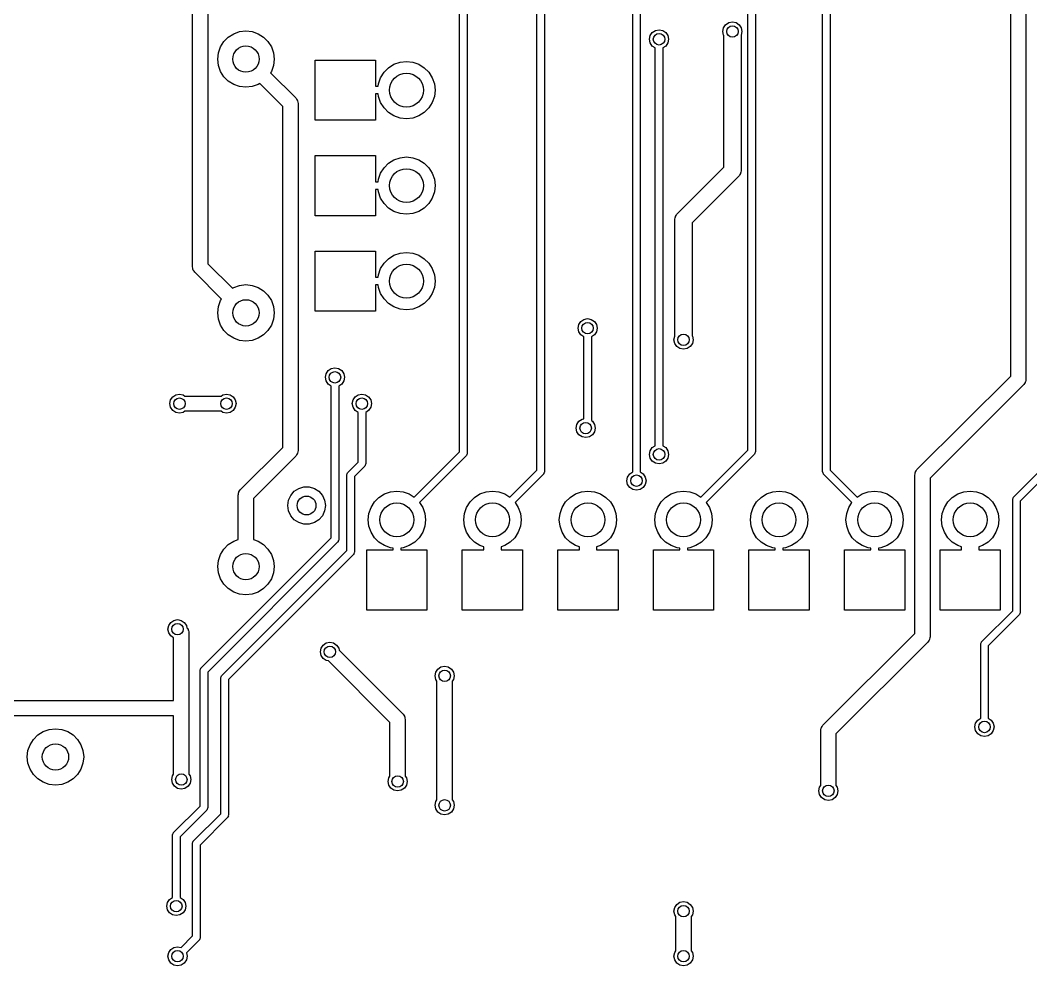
# Model space of a CAD drawing. Extents: x 2.5 to 5.95, y -8.24 to -6.27.
# Drawn here: x 3.539 to 4.596, y -8.072 to -7.081 of the extents above; entities that cross this region are included whole.
import ezdxf

# ---------------------------------------------------------------- set-up
doc = ezdxf.new("R2010")
doc.units = 0
doc.header["$MEASUREMENT"] = 0
doc.layers.add('BLACK', color=7, linetype='CONTINUOUS')

msp = doc.modelspace()

# ---------------------------------------------------------------- linework, layer by layer
at = {"layer": 'BLACK', "linetype": 'CONTINUOUS'}
for p, q in [((4.07939, -7.5525), (4.07939, -6.64125)), ((4.08739, -6.64119), (4.08739, -7.55416)), ((4.57539, -7.45399), (4.57539, -6.72637)), ((4.59139, -6.72306), (4.59139, -7.45731)), ((4.37861, -7.55416), (4.37861, -6.78211)), ((4.38661, -6.78377), (4.38661, -7.5525)), ((4.17979, -7.55448), (4.17979, -6.79392)), ((4.18779, -6.79558), (4.18779, -7.55448)), ((4.30018, -7.53171), (4.30018, -6.96477)), ((4.30818, -6.96312), (4.30818, -7.53337)), ((3.71909, -7.33969), (3.71909, -7.02227)), ((3.99869, -7.53321), (3.99869, -7.01999)), ((4.00669, -7.01833), (4.00669, -7.53487)), ((3.73509, -7.02558), (3.73509, -7.33638)), ((4.27494, -7.08931), (4.27711, -7.08606)), ((4.27711, -7.08606), (4.28035, -7.0839)), ((4.28035, -7.0839), (4.28418, -7.08313)), ((4.28418, -7.08313), (4.28801, -7.0839)), ((4.28801, -7.0839), (4.29125, -7.08606)), ((4.29125, -7.08606), (4.29342, -7.08931)), ((3.75662, -7.09899), (3.76222, -7.09547)), ((3.76222, -7.09547), (3.76846, -7.09328)), ((3.76846, -7.09328), (3.77503, -7.09254)), ((3.77503, -7.09254), (3.7816, -7.09328)), ((3.7816, -7.09328), (3.78784, -7.09547)), ((3.78784, -7.09547), (3.79344, -7.09899)), ((4.19817, -7.09748), (4.20034, -7.09423)), ((4.20034, -7.09423), (4.20358, -7.09206)), ((4.20358, -7.09206), (4.20741, -7.0913)), ((4.20741, -7.0913), (4.21124, -7.09206)), ((4.21124, -7.09206), (4.21448, -7.09423)), ((4.21448, -7.09423), (4.21665, -7.09748)), ((4.27418, -7.09313), (4.27494, -7.08931)), ((4.27494, -7.09696), (4.27418, -7.09313)), ((4.29342, -7.08931), (4.29418, -7.09313)), ((4.29418, -7.09313), (4.29342, -7.09696)), ((3.74842, -7.10926), (3.75194, -7.10366)), ((3.75194, -7.10366), (3.75662, -7.09899)), ((3.79344, -7.09899), (3.79811, -7.10366)), ((3.79811, -7.10366), (3.80163, -7.10926)), ((4.19741, -7.1013), (4.19817, -7.09748)), ((4.19817, -7.10513), (4.19741, -7.1013)), ((4.20034, -7.10837), (4.19817, -7.10513)), ((4.21665, -7.10513), (4.21448, -7.10837)), ((4.21665, -7.09748), (4.21741, -7.1013)), ((4.21741, -7.1013), (4.21665, -7.10513)), ((4.27518, -7.09732), (4.27494, -7.09696)), ((4.27518, -7.23508), (4.27518, -7.09732)), ((4.29342, -7.09696), (4.29318, -7.09732)), ((4.29318, -7.09732), (4.29318, -7.2388)), ((3.7455, -7.12207), (3.74624, -7.1155)), ((3.74624, -7.1155), (3.74842, -7.10926)), ((3.80163, -7.10926), (3.80381, -7.1155)), ((3.80381, -7.1155), (3.80456, -7.12207)), ((4.20341, -7.11043), (4.20034, -7.10837)), ((4.20341, -7.52692), (4.20341, -7.11043)), ((4.21448, -7.10837), (4.21141, -7.11043)), ((4.21141, -7.11043), (4.21141, -7.52692)), ((3.74624, -7.12864), (3.7455, -7.12207)), ((3.80456, -7.12207), (3.80381, -7.12864)), ((3.84761, -7.18605), (3.84761, -7.12305)), ((3.84761, -7.12305), (3.9106, -7.12305)), ((3.9106, -7.12305), (3.9106, -7.15055)), ((3.9243, -7.1311), (3.92998, -7.12752)), ((3.92998, -7.12752), (3.93632, -7.1253)), ((3.93632, -7.1253), (3.943, -7.12455)), ((3.943, -7.12455), (3.94968, -7.1253)), ((3.94968, -7.1253), (3.95602, -7.12752)), ((3.95602, -7.12752), (3.9617, -7.1311)), ((3.74842, -7.13488), (3.74624, -7.12864)), ((3.75194, -7.14048), (3.74842, -7.13488)), ((3.80163, -7.13488), (3.80075, -7.13628)), ((3.80075, -7.13628), (3.82724, -7.16277)), ((3.80381, -7.12864), (3.80163, -7.13488)), ((3.91597, -7.14153), (3.91955, -7.13585)), ((3.91955, -7.13585), (3.9243, -7.1311)), ((3.9617, -7.1311), (3.96645, -7.13585)), ((3.96645, -7.13585), (3.97003, -7.14153)), ((3.75662, -7.14516), (3.75194, -7.14048)), ((3.76222, -7.14867), (3.75662, -7.14516)), ((3.76846, -7.15086), (3.76222, -7.14867)), ((3.78784, -7.14867), (3.7816, -7.15086)), ((3.78948, -7.14764), (3.78784, -7.14867)), ((3.81358, -7.17174), (3.78948, -7.14764)), ((3.91345, -7.15055), (3.91375, -7.14788)), ((3.91375, -7.14788), (3.91597, -7.14153)), ((3.97003, -7.14153), (3.97225, -7.14788)), ((3.97225, -7.14788), (3.973, -7.15455)), ((3.77503, -7.1516), (3.76846, -7.15086)), ((3.7816, -7.15086), (3.77503, -7.1516)), ((3.9106, -7.15055), (3.91345, -7.15055)), ((3.91345, -7.15855), (3.9106, -7.15855)), ((3.9106, -7.15855), (3.9106, -7.18605)), ((3.91375, -7.16123), (3.91345, -7.15855)), ((3.973, -7.15455), (3.97225, -7.16123)), ((3.82724, -7.16277), (3.82795, -7.16391)), ((3.82795, -7.16391), (3.82879, -7.16496)), ((3.82879, -7.16496), (3.82889, -7.1654)), ((3.82889, -7.1654), (3.82913, -7.16579)), ((3.82913, -7.16579), (3.82928, -7.16712)), ((3.82928, -7.16712), (3.82958, -7.16843)), ((3.82958, -7.16843), (3.82958, -7.53211)), ((3.91597, -7.16757), (3.91375, -7.16123)), ((3.91955, -7.17326), (3.91597, -7.16757)), ((3.97003, -7.16757), (3.96645, -7.17326)), ((3.97225, -7.16123), (3.97003, -7.16757)), ((3.81358, -7.5288), (3.81358, -7.17174)), ((3.9243, -7.17801), (3.91955, -7.17326)), ((3.92998, -7.18158), (3.9243, -7.17801)), ((3.9617, -7.17801), (3.95602, -7.18158)), ((3.96645, -7.17326), (3.9617, -7.17801)), ((3.9106, -7.18605), (3.84761, -7.18605)), ((3.93632, -7.1838), (3.92998, -7.18158)), ((3.943, -7.18455), (3.93632, -7.1838)), ((3.94968, -7.1838), (3.943, -7.18455)), ((3.95602, -7.18158), (3.94968, -7.1838)), ((3.84761, -7.28605), (3.84761, -7.22305)), ((3.84761, -7.22305), (3.9106, -7.22305)), ((3.9106, -7.22305), (3.9106, -7.25055)), ((3.91955, -7.23585), (3.9243, -7.2311)), ((3.9243, -7.2311), (3.92998, -7.22752)), ((3.92998, -7.22752), (3.93632, -7.2253)), ((3.93632, -7.2253), (3.943, -7.22455)), ((3.943, -7.22455), (3.94968, -7.2253)), ((3.94968, -7.2253), (3.95602, -7.22752)), ((3.95602, -7.22752), (3.9617, -7.2311)), ((3.9617, -7.2311), (3.96645, -7.23585)), ((3.91375, -7.24788), (3.91597, -7.24153)), ((3.91597, -7.24153), (3.91955, -7.23585)), ((3.96645, -7.23585), (3.97003, -7.24153)), ((3.97003, -7.24153), (3.97225, -7.24788)), ((4.22664, -7.28362), (4.27518, -7.23508)), ((4.29093, -7.24457), (4.29055, -7.24517)), ((4.29146, -7.24409), (4.29093, -7.24457)), ((4.29194, -7.24302), (4.29146, -7.24409)), ((4.29258, -7.24203), (4.29194, -7.24302)), ((4.29269, -7.24133), (4.29258, -7.24203)), ((4.29298, -7.24067), (4.29269, -7.24133)), ((4.29318, -7.2388), (4.29298, -7.24067)), ((3.9106, -7.25055), (3.91345, -7.25055)), ((3.91345, -7.25055), (3.91375, -7.24788)), ((3.97225, -7.24788), (3.973, -7.25455)), ((3.973, -7.25455), (3.97225, -7.26123)), ((4.29055, -7.24517), (4.242, -7.29371)), ((3.91345, -7.25855), (3.9106, -7.25855)), ((3.9106, -7.25855), (3.9106, -7.28605)), ((3.91375, -7.26123), (3.91345, -7.25855)), ((3.91597, -7.26757), (3.91375, -7.26123)), ((3.97225, -7.26123), (3.97003, -7.26757)), ((3.91955, -7.27326), (3.91597, -7.26757)), ((3.9243, -7.27801), (3.91955, -7.27326)), ((3.96645, -7.27326), (3.9617, -7.27801)), ((3.97003, -7.26757), (3.96645, -7.27326)), ((3.9106, -7.28605), (3.84761, -7.28605)), ((3.92998, -7.28158), (3.9243, -7.27801)), ((3.93632, -7.2838), (3.92998, -7.28158)), ((3.943, -7.28455), (3.93632, -7.2838)), ((3.94968, -7.2838), (3.943, -7.28455)), ((3.95602, -7.28158), (3.94968, -7.2838)), ((3.9617, -7.27801), (3.95602, -7.28158)), ((4.22449, -7.28746), (4.2246, -7.28676)), ((4.2246, -7.28676), (4.22524, -7.28577)), ((4.22524, -7.28577), (4.22572, -7.28469)), ((4.22572, -7.28469), (4.22625, -7.28422)), ((4.22625, -7.28422), (4.22664, -7.28362)), ((4.224, -7.28998), (4.2242, -7.28811)), ((4.224, -7.41178), (4.224, -7.28998)), ((4.2242, -7.28811), (4.22449, -7.28746)), ((4.242, -7.29371), (4.242, -7.41178)), ((3.84761, -7.38605), (3.84761, -7.32305)), ((3.84761, -7.32305), (3.9106, -7.32305)), ((3.9106, -7.32305), (3.9106, -7.35055)), ((3.9243, -7.3311), (3.92998, -7.32752)), ((3.92998, -7.32752), (3.93632, -7.3253)), ((3.93632, -7.3253), (3.943, -7.32455)), ((3.943, -7.32455), (3.94968, -7.3253)), ((3.94968, -7.3253), (3.95602, -7.32752)), ((3.95602, -7.32752), (3.9617, -7.3311)), ((3.71939, -7.341), (3.71909, -7.33969)), ((3.73509, -7.33638), (3.76082, -7.3621)), ((3.91597, -7.34153), (3.91955, -7.33585)), ((3.91955, -7.33585), (3.9243, -7.3311)), ((3.9617, -7.3311), (3.96645, -7.33585)), ((3.96645, -7.33585), (3.97003, -7.34153)), ((3.71954, -7.34233), (3.71939, -7.341)), ((3.71979, -7.34272), (3.71954, -7.34233)), ((3.71989, -7.34316), (3.71979, -7.34272)), ((3.72072, -7.34421), (3.71989, -7.34316)), ((3.72144, -7.34535), (3.72072, -7.34421)), ((3.74946, -7.37336), (3.72144, -7.34535)), ((3.9106, -7.35055), (3.91345, -7.35055)), ((3.91345, -7.35055), (3.91375, -7.34788)), ((3.91375, -7.34788), (3.91597, -7.34153)), ((3.97003, -7.34153), (3.97225, -7.34788)), ((3.97225, -7.34788), (3.973, -7.35455)), ((3.76222, -7.36122), (3.76846, -7.35903)), ((3.76846, -7.35903), (3.77503, -7.35829)), ((3.77503, -7.35829), (3.7816, -7.35903)), ((3.7816, -7.35903), (3.78784, -7.36122)), ((3.91345, -7.35855), (3.9106, -7.35855)), ((3.9106, -7.35855), (3.9106, -7.38605)), ((3.91375, -7.36123), (3.91345, -7.35855)), ((3.973, -7.35455), (3.97225, -7.36123)), ((3.76082, -7.3621), (3.76222, -7.36122)), ((3.78784, -7.36122), (3.79344, -7.36473)), ((3.79344, -7.36473), (3.79811, -7.36941)), ((3.79811, -7.36941), (3.80163, -7.37501)), ((3.91597, -7.36757), (3.91375, -7.36123)), ((3.91955, -7.37326), (3.91597, -7.36757)), ((3.97003, -7.36757), (3.96645, -7.37326)), ((3.97225, -7.36123), (3.97003, -7.36757)), ((3.7455, -7.38782), (3.74624, -7.38125)), ((3.74624, -7.38125), (3.74842, -7.37501)), ((3.74842, -7.37501), (3.74946, -7.37336)), ((3.80163, -7.37501), (3.80381, -7.38125)), ((3.80381, -7.38125), (3.80456, -7.38782)), ((3.9243, -7.37801), (3.91955, -7.37326)), ((3.92998, -7.38158), (3.9243, -7.37801)), ((3.93632, -7.3838), (3.92998, -7.38158)), ((3.95602, -7.38158), (3.94968, -7.3838)), ((3.9617, -7.37801), (3.95602, -7.38158)), ((3.96645, -7.37326), (3.9617, -7.37801)), ((3.74624, -7.39439), (3.7455, -7.38782)), ((3.80456, -7.38782), (3.80381, -7.39439)), ((3.9106, -7.38605), (3.84761, -7.38605)), ((3.943, -7.38455), (3.93632, -7.3838)), ((3.94968, -7.3838), (3.943, -7.38455)), ((3.74842, -7.40063), (3.74624, -7.39439)), ((3.75194, -7.40623), (3.74842, -7.40063)), ((3.80163, -7.40063), (3.79811, -7.40623)), ((3.80381, -7.39439), (3.80163, -7.40063)), ((4.12261, -7.40386), (4.12337, -7.40004)), ((4.12337, -7.40004), (4.12554, -7.39679)), ((4.12554, -7.39679), (4.12878, -7.39462)), ((4.12878, -7.39462), (4.13261, -7.39386)), ((4.13261, -7.39386), (4.13643, -7.39462)), ((4.13643, -7.39462), (4.13968, -7.39679)), ((4.13968, -7.39679), (4.14185, -7.40004)), ((4.14185, -7.40004), (4.14261, -7.40386)), ((3.75662, -7.4109), (3.75194, -7.40623)), ((3.76222, -7.41442), (3.75662, -7.4109)), ((3.79344, -7.4109), (3.78784, -7.41442)), ((3.79811, -7.40623), (3.79344, -7.4109)), ((4.12337, -7.40769), (4.12261, -7.40386)), ((4.12554, -7.41093), (4.12337, -7.40769)), ((4.12861, -7.41299), (4.12554, -7.41093)), ((4.12861, -7.49889), (4.12861, -7.41299)), ((4.13968, -7.41093), (4.13661, -7.41299)), ((4.13661, -7.41299), (4.13661, -7.50068)), ((4.14185, -7.40769), (4.13968, -7.41093)), ((4.14261, -7.40386), (4.14185, -7.40769)), ((4.223, -7.41597), (4.22376, -7.41214)), ((4.22376, -7.41214), (4.224, -7.41178)), ((4.242, -7.41178), (4.24224, -7.41214)), ((4.24224, -7.41214), (4.243, -7.41597)), ((3.76846, -7.41661), (3.76222, -7.41442)), ((3.77503, -7.41735), (3.76846, -7.41661)), ((3.7816, -7.41661), (3.77503, -7.41735)), ((3.78784, -7.41442), (3.7816, -7.41661)), ((4.22376, -7.4198), (4.223, -7.41597)), ((4.22593, -7.42304), (4.22376, -7.4198)), ((4.22917, -7.42521), (4.22593, -7.42304)), ((4.24007, -7.42304), (4.23683, -7.42521)), ((4.24224, -7.4198), (4.24007, -7.42304)), ((4.243, -7.41597), (4.24224, -7.4198)), ((4.233, -7.42597), (4.22917, -7.42521)), ((4.23683, -7.42521), (4.233, -7.42597)), ((3.86437, -7.4461), (3.8682, -7.44534)), ((3.8682, -7.44534), (3.87202, -7.4461)), ((3.8582, -7.45534), (3.85896, -7.45151)), ((3.85896, -7.45917), (3.8582, -7.45534)), ((3.85896, -7.45151), (3.86113, -7.44827)), ((3.86113, -7.44827), (3.86437, -7.4461)), ((3.87202, -7.4461), (3.87527, -7.44827)), ((3.87527, -7.44827), (3.87744, -7.45151)), ((3.87744, -7.45151), (3.8782, -7.45534)), ((3.8782, -7.45534), (3.87744, -7.45917)), ((4.47734, -7.55204), (4.57539, -7.45399)), ((3.86113, -7.46241), (3.85896, -7.45917)), ((3.8642, -7.46446), (3.86113, -7.46241)), ((3.8642, -7.6236), (3.8642, -7.46446)), ((3.87527, -7.46241), (3.8722, -7.46446)), ((3.8722, -7.46446), (3.8722, -7.62526)), ((3.87744, -7.45917), (3.87527, -7.46241)), ((4.58905, -7.46296), (4.491, -7.56101)), ((4.58976, -7.46183), (4.58905, -7.46296)), ((4.5906, -7.46078), (4.58976, -7.46183)), ((4.5907, -7.46033), (4.5906, -7.46078)), ((4.59094, -7.45995), (4.5907, -7.46033)), ((4.5911, -7.45862), (4.59094, -7.45995)), ((4.59139, -7.45731), (4.5911, -7.45862)), ((3.6962, -7.47907), (3.69837, -7.47583)), ((3.69837, -7.47583), (3.70161, -7.47366)), ((3.70161, -7.47366), (3.70544, -7.4729)), ((3.70544, -7.4729), (3.70927, -7.47366)), ((3.70927, -7.47366), (3.71112, -7.4749)), ((3.71112, -7.4749), (3.74897, -7.4749)), ((3.74897, -7.4749), (3.75083, -7.47366)), ((3.75083, -7.47366), (3.75465, -7.4729)), ((3.75465, -7.4729), (3.75848, -7.47366)), ((3.75848, -7.47366), (3.76172, -7.47583)), ((3.76172, -7.47583), (3.76389, -7.47907)), ((3.88715, -7.47907), (3.88931, -7.47583)), ((3.88931, -7.47583), (3.89256, -7.47366)), ((3.89256, -7.47366), (3.89639, -7.4729)), ((3.89639, -7.4729), (3.90021, -7.47366)), ((3.90021, -7.47366), (3.90346, -7.47583)), ((3.90346, -7.47583), (3.90562, -7.47907)), ((3.69544, -7.4829), (3.6962, -7.47907)), ((3.6962, -7.48672), (3.69544, -7.4829)), ((3.69837, -7.48997), (3.6962, -7.48672)), ((3.76389, -7.48672), (3.76172, -7.48997)), ((3.76389, -7.47907), (3.76465, -7.4829)), ((3.76465, -7.4829), (3.76389, -7.48672)), ((3.88639, -7.4829), (3.88715, -7.47907)), ((3.88715, -7.48672), (3.88639, -7.4829)), ((3.88931, -7.48997), (3.88715, -7.48672)), ((3.90562, -7.48672), (3.90346, -7.48997)), ((3.90562, -7.47907), (3.90639, -7.4829)), ((3.90639, -7.4829), (3.90562, -7.48672)), ((3.70161, -7.49214), (3.69837, -7.48997)), ((3.70544, -7.4929), (3.70161, -7.49214)), ((3.70927, -7.49214), (3.70544, -7.4929)), ((3.71112, -7.4909), (3.70927, -7.49214)), ((3.74897, -7.4909), (3.71112, -7.4909)), ((3.75083, -7.49214), (3.74897, -7.4909)), ((3.75465, -7.4929), (3.75083, -7.49214)), ((3.75848, -7.49214), (3.75465, -7.4929)), ((3.76172, -7.48997), (3.75848, -7.49214)), ((3.89239, -7.49202), (3.88931, -7.48997)), ((3.89239, -7.54423), (3.89239, -7.49202)), ((3.90346, -7.48997), (3.90039, -7.49202)), ((3.90039, -7.49202), (3.90039, -7.54589)), ((4.12064, -7.50849), (4.1214, -7.50466)), ((4.1214, -7.51232), (4.12064, -7.50849)), ((4.1214, -7.50466), (4.12357, -7.50142)), ((4.12357, -7.50142), (4.12681, -7.49925)), ((4.12681, -7.49925), (4.12861, -7.49889)), ((4.13661, -7.50068), (4.13771, -7.50142)), ((4.13771, -7.50142), (4.13988, -7.50466)), ((4.13988, -7.50466), (4.14064, -7.50849)), ((4.14064, -7.50849), (4.13988, -7.51232)), ((4.12357, -7.51556), (4.1214, -7.51232)), ((4.12681, -7.51773), (4.12357, -7.51556)), ((4.13064, -7.51849), (4.12681, -7.51773)), ((4.13446, -7.51773), (4.13064, -7.51849)), ((4.13771, -7.51556), (4.13446, -7.51773)), ((4.13988, -7.51232), (4.13771, -7.51556)), ((3.76917, -7.57321), (3.81358, -7.5288)), ((4.19817, -7.53222), (4.20034, -7.52898)), ((4.20034, -7.52898), (4.20341, -7.52692)), ((4.21141, -7.52692), (4.21448, -7.52898)), ((4.21448, -7.52898), (4.21665, -7.53222)), ((3.82724, -7.53777), (3.78283, -7.58218)), ((3.82795, -7.53663), (3.82724, -7.53777)), ((3.82879, -7.53558), (3.82795, -7.53663)), ((3.82889, -7.53514), (3.82879, -7.53558)), ((3.82913, -7.53475), (3.82889, -7.53514)), ((3.82928, -7.53342), (3.82913, -7.53475)), ((3.82958, -7.53211), (3.82928, -7.53342)), ((3.95115, -7.58075), (3.99869, -7.53321)), ((4.00551, -7.53769), (3.9568, -7.5864)), ((4.00566, -7.53741), (4.00551, -7.53769)), ((4.00592, -7.53722), (4.00566, -7.53741)), ((4.00621, -7.53633), (4.00592, -7.53722)), ((4.00664, -7.53549), (4.00621, -7.53633)), ((4.00669, -7.53487), (4.00659, -7.53517)), ((4.00659, -7.53517), (4.00664, -7.53549)), ((4.19741, -7.53605), (4.19817, -7.53222)), ((4.19817, -7.53987), (4.19741, -7.53605)), ((4.20034, -7.54312), (4.19817, -7.53987)), ((4.21665, -7.53987), (4.21448, -7.54312)), ((4.21665, -7.53222), (4.21741, -7.53605)), ((4.21741, -7.53605), (4.21665, -7.53987)), ((4.25115, -7.58075), (4.30018, -7.53171)), ((4.30701, -7.5362), (4.2568, -7.5864)), ((4.30716, -7.53591), (4.30701, -7.5362)), ((4.30742, -7.53572), (4.30716, -7.53591)), ((4.30771, -7.53483), (4.30742, -7.53572)), ((4.30813, -7.534), (4.30771, -7.53483)), ((4.30818, -7.53337), (4.30808, -7.53368)), ((4.30808, -7.53368), (4.30813, -7.534)), ((3.88175, -7.55487), (3.89239, -7.54423)), ((3.89921, -7.54872), (3.88857, -7.55936)), ((3.89936, -7.54843), (3.89921, -7.54872)), ((3.89962, -7.54824), (3.89936, -7.54843)), ((3.89991, -7.54735), (3.89962, -7.54824)), ((3.90034, -7.54652), (3.89991, -7.54735)), ((3.90039, -7.54589), (3.90029, -7.5462)), ((3.90029, -7.5462), (3.90034, -7.54652)), ((4.20358, -7.54529), (4.20034, -7.54312)), ((4.20741, -7.54605), (4.20358, -7.54529)), ((4.21124, -7.54529), (4.20741, -7.54605)), ((4.21448, -7.54312), (4.21124, -7.54529)), ((4.57864, -7.58051), (4.60898, -7.55016)), ((3.88057, -7.5577), (3.88067, -7.55739)), ((3.88057, -7.63675), (3.88057, -7.5577)), ((3.88062, -7.55708), (3.88105, -7.55624)), ((3.88067, -7.55739), (3.88062, -7.55708)), ((3.88105, -7.55624), (3.88134, -7.55535)), ((3.88134, -7.55535), (3.8816, -7.55516)), ((3.8816, -7.55516), (3.88175, -7.55487)), ((3.88857, -7.55936), (3.88857, -7.63841)), ((4.05115, -7.58075), (4.07939, -7.5525)), ((4.08622, -7.55699), (4.0568, -7.5864)), ((4.08637, -7.5567), (4.08622, -7.55699)), ((4.08663, -7.55651), (4.08637, -7.5567)), ((4.08692, -7.55562), (4.08663, -7.55651)), ((4.08734, -7.55478), (4.08692, -7.55562)), ((4.08739, -7.55416), (4.08729, -7.55446)), ((4.08729, -7.55446), (4.08734, -7.55478)), ((4.17379, -7.56361), (4.17455, -7.55978)), ((4.17455, -7.55978), (4.17672, -7.55654)), ((4.17672, -7.55654), (4.17979, -7.55448)), ((4.18779, -7.55448), (4.19086, -7.55654)), ((4.19086, -7.55654), (4.19303, -7.55978)), ((4.19303, -7.55978), (4.19379, -7.56361)), ((4.37871, -7.55446), (4.37861, -7.55416)), ((4.37866, -7.55478), (4.37871, -7.55446)), ((4.37908, -7.55562), (4.37866, -7.55478)), ((4.37937, -7.55651), (4.37908, -7.55562)), ((4.37963, -7.5567), (4.37937, -7.55651)), ((4.37978, -7.55699), (4.37963, -7.5567)), ((4.4092, -7.5864), (4.37978, -7.55699)), ((4.38661, -7.5525), (4.41485, -7.58075)), ((4.475, -7.5577), (4.4753, -7.55639)), ((4.475, -7.72368), (4.475, -7.5577)), ((4.4753, -7.55639), (4.47545, -7.55506)), ((4.47545, -7.55506), (4.47569, -7.55467)), ((4.47569, -7.55467), (4.47579, -7.55423)), ((4.47579, -7.55423), (4.47663, -7.55318)), ((4.47663, -7.55318), (4.47734, -7.55204)), ((4.491, -7.56101), (4.491, -7.72699)), ((4.61571, -7.55458), (4.58536, -7.58492)), ((3.82562, -7.57471), (3.83033, -7.57168)), ((3.83033, -7.57168), (3.83571, -7.57011)), ((3.83571, -7.57011), (3.84131, -7.57011)), ((3.84131, -7.57011), (3.84669, -7.57168)), ((3.84669, -7.57168), (3.8514, -7.57471)), ((4.17455, -7.56743), (4.17379, -7.56361)), ((4.17672, -7.57068), (4.17455, -7.56743)), ((4.17996, -7.57285), (4.17672, -7.57068)), ((4.19086, -7.57068), (4.18761, -7.57285)), ((4.19303, -7.56743), (4.19086, -7.57068)), ((4.19379, -7.56361), (4.19303, -7.56743)), ((3.76683, -7.57886), (3.76713, -7.57755)), ((3.76683, -7.62535), (3.76683, -7.57886)), ((3.76713, -7.57755), (3.76728, -7.57622)), ((3.76728, -7.57622), (3.76752, -7.57583)), ((3.76752, -7.57583), (3.76762, -7.57539)), ((3.76762, -7.57539), (3.76846, -7.57434)), ((3.76846, -7.57434), (3.76917, -7.57321)), ((3.78283, -7.58218), (3.78283, -7.62521)), ((3.81962, -7.58404), (3.82195, -7.57895)), ((3.82195, -7.57895), (3.82562, -7.57471)), ((3.8514, -7.57471), (3.85507, -7.57895)), ((3.85507, -7.57895), (3.8574, -7.58404)), ((3.90955, -7.58585), (3.9143, -7.5811)), ((3.9143, -7.5811), (3.91998, -7.57752)), ((3.91998, -7.57752), (3.92632, -7.5753)), ((3.92632, -7.5753), (3.933, -7.57455)), ((3.933, -7.57455), (3.93968, -7.5753)), ((3.93968, -7.5753), (3.94602, -7.57752)), ((3.94602, -7.57752), (3.95115, -7.58075)), ((4.00955, -7.58585), (4.0143, -7.5811)), ((4.0143, -7.5811), (4.01998, -7.57752)), ((4.01998, -7.57752), (4.02632, -7.5753)), ((4.02632, -7.5753), (4.033, -7.57455)), ((4.033, -7.57455), (4.03968, -7.5753)), ((4.03968, -7.5753), (4.04602, -7.57752)), ((4.04602, -7.57752), (4.05115, -7.58075)), ((4.10955, -7.58585), (4.1143, -7.5811)), ((4.1143, -7.5811), (4.11998, -7.57752)), ((4.11998, -7.57752), (4.12632, -7.5753)), ((4.12632, -7.5753), (4.133, -7.57455)), ((4.133, -7.57455), (4.13968, -7.5753)), ((4.13968, -7.5753), (4.14602, -7.57752)), ((4.14602, -7.57752), (4.1517, -7.5811)), ((4.1517, -7.5811), (4.15645, -7.58585)), ((4.18379, -7.57361), (4.17996, -7.57285)), ((4.18761, -7.57285), (4.18379, -7.57361)), ((4.20955, -7.58585), (4.2143, -7.5811)), ((4.2143, -7.5811), (4.21998, -7.57752)), ((4.21998, -7.57752), (4.22632, -7.5753)), ((4.22632, -7.5753), (4.233, -7.57455)), ((4.233, -7.57455), (4.23968, -7.5753)), ((4.23968, -7.5753), (4.24602, -7.57752)), ((4.24602, -7.57752), (4.25115, -7.58075)), ((4.30955, -7.58585), (4.3143, -7.5811)), ((4.3143, -7.5811), (4.31998, -7.57752)), ((4.31998, -7.57752), (4.32632, -7.5753)), ((4.32632, -7.5753), (4.333, -7.57455)), ((4.333, -7.57455), (4.33968, -7.5753)), ((4.33968, -7.5753), (4.34602, -7.57752)), ((4.34602, -7.57752), (4.3517, -7.5811)), ((4.3517, -7.5811), (4.35645, -7.58585)), ((4.41485, -7.58075), (4.41998, -7.57752)), ((4.41998, -7.57752), (4.42632, -7.5753)), ((4.42632, -7.5753), (4.433, -7.57455)), ((4.433, -7.57455), (4.43968, -7.5753)), ((4.43968, -7.5753), (4.44602, -7.57752)), ((4.44602, -7.57752), (4.4517, -7.5811)), ((4.4517, -7.5811), (4.45645, -7.58585)), ((4.50955, -7.58585), (4.5143, -7.5811)), ((4.5143, -7.5811), (4.51998, -7.57752)), ((4.51998, -7.57752), (4.52632, -7.5753)), ((4.52632, -7.5753), (4.533, -7.57455)), ((4.533, -7.57455), (4.53968, -7.5753)), ((4.53968, -7.5753), (4.54602, -7.57752)), ((4.54602, -7.57752), (4.5517, -7.5811)), ((4.5517, -7.5811), (4.55645, -7.58585)), ((4.57749, -7.58329), (4.57759, -7.58299)), ((4.57754, -7.58268), (4.57796, -7.58185)), ((4.57759, -7.58299), (4.57754, -7.58268)), ((4.57796, -7.58185), (4.57824, -7.58098)), ((4.57824, -7.58098), (4.5785, -7.58079)), ((4.5785, -7.58079), (4.57864, -7.58051)), ((3.81883, -7.58959), (3.81962, -7.58404)), ((3.81962, -7.59514), (3.81883, -7.58959)), ((3.8574, -7.58404), (3.8582, -7.58959)), ((3.8582, -7.58959), (3.8574, -7.59514)), ((3.90375, -7.59788), (3.90597, -7.59153)), ((3.90597, -7.59153), (3.90955, -7.58585)), ((3.9568, -7.5864), (3.96003, -7.59153)), ((3.96003, -7.59153), (3.96225, -7.59788)), ((4.00375, -7.59788), (4.00597, -7.59153)), ((4.00597, -7.59153), (4.00955, -7.58585)), ((4.0568, -7.5864), (4.06003, -7.59153)), ((4.06003, -7.59153), (4.06225, -7.59788)), ((4.10375, -7.59788), (4.10597, -7.59153)), ((4.10597, -7.59153), (4.10955, -7.58585)), ((4.15645, -7.58585), (4.16003, -7.59153)), ((4.16003, -7.59153), (4.16225, -7.59788)), ((4.20375, -7.59788), (4.20597, -7.59153)), ((4.20597, -7.59153), (4.20955, -7.58585)), ((4.2568, -7.5864), (4.26003, -7.59153)), ((4.26003, -7.59153), (4.26225, -7.59788)), ((4.30375, -7.59788), (4.30597, -7.59153)), ((4.30597, -7.59153), (4.30955, -7.58585)), ((4.35645, -7.58585), (4.36003, -7.59153)), ((4.36003, -7.59153), (4.36225, -7.59788)), ((4.40375, -7.59788), (4.40597, -7.59153)), ((4.40597, -7.59153), (4.4092, -7.5864)), ((4.45645, -7.58585), (4.46003, -7.59153)), ((4.46003, -7.59153), (4.46225, -7.59788)), ((4.50375, -7.59788), (4.50597, -7.59153)), ((4.50597, -7.59153), (4.50955, -7.58585)), ((4.55645, -7.58585), (4.56003, -7.59153)), ((4.56003, -7.59153), (4.56225, -7.59788)), ((4.57749, -7.69977), (4.57749, -7.58329)), ((4.58536, -7.58492), (4.58536, -7.7014)), ((3.82195, -7.60023), (3.81962, -7.59514)), ((3.82562, -7.60447), (3.82195, -7.60023)), ((3.85507, -7.60023), (3.8514, -7.60447)), ((3.8574, -7.59514), (3.85507, -7.60023)), ((3.903, -7.60455), (3.90375, -7.59788)), ((3.96225, -7.59788), (3.963, -7.60455)), ((4.003, -7.60455), (4.00375, -7.59788)), ((4.06225, -7.59788), (4.063, -7.60455)), ((4.103, -7.60455), (4.10375, -7.59788)), ((4.16225, -7.59788), (4.163, -7.60455)), ((4.203, -7.60455), (4.20375, -7.59788)), ((4.26225, -7.59788), (4.263, -7.60455)), ((4.303, -7.60455), (4.30375, -7.59788)), ((4.36225, -7.59788), (4.363, -7.60455)), ((4.403, -7.60455), (4.40375, -7.59788)), ((4.46225, -7.59788), (4.463, -7.60455)), ((4.503, -7.60455), (4.50375, -7.59788)), ((4.56225, -7.59788), (4.563, -7.60455)), ((3.83033, -7.6075), (3.82562, -7.60447)), ((3.83571, -7.60908), (3.83033, -7.6075)), ((3.84131, -7.60908), (3.83571, -7.60908)), ((3.84669, -7.6075), (3.84131, -7.60908)), ((3.8514, -7.60447), (3.84669, -7.6075)), ((3.90375, -7.61123), (3.903, -7.60455)), ((3.90597, -7.61757), (3.90375, -7.61123)), ((3.96225, -7.61123), (3.96003, -7.61757)), ((3.963, -7.60455), (3.96225, -7.61123)), ((4.00375, -7.61123), (4.003, -7.60455)), ((4.00597, -7.61757), (4.00375, -7.61123)), ((4.06225, -7.61123), (4.06003, -7.61757)), ((4.063, -7.60455), (4.06225, -7.61123)), ((4.10375, -7.61123), (4.103, -7.60455)), ((4.10597, -7.61757), (4.10375, -7.61123)), ((4.16225, -7.61123), (4.16003, -7.61757)), ((4.163, -7.60455), (4.16225, -7.61123)), ((4.20375, -7.61123), (4.203, -7.60455)), ((4.20597, -7.61757), (4.20375, -7.61123)), ((4.26225, -7.61123), (4.26003, -7.61757)), ((4.263, -7.60455), (4.26225, -7.61123)), ((4.30375, -7.61123), (4.303, -7.60455)), ((4.30597, -7.61757), (4.30375, -7.61123)), ((4.36225, -7.61123), (4.36003, -7.61757)), ((4.363, -7.60455), (4.36225, -7.61123)), ((4.40375, -7.61123), (4.403, -7.60455)), ((4.40597, -7.61757), (4.40375, -7.61123)), ((4.46225, -7.61123), (4.46003, -7.61757)), ((4.463, -7.60455), (4.46225, -7.61123)), ((4.50375, -7.61123), (4.503, -7.60455)), ((4.50597, -7.61757), (4.50375, -7.61123)), ((4.56225, -7.61123), (4.56003, -7.61757)), ((4.563, -7.60455), (4.56225, -7.61123)), ((3.7282, -7.7596), (3.8642, -7.6236)), ((3.76222, -7.62696), (3.76683, -7.62535)), ((3.78283, -7.62521), (3.78784, -7.62696)), ((3.8722, -7.62526), (3.8721, -7.62557)), ((3.90955, -7.62326), (3.90597, -7.61757)), ((3.9143, -7.62801), (3.90955, -7.62326)), ((3.95645, -7.62326), (3.9517, -7.62801)), ((3.96003, -7.61757), (3.95645, -7.62326)), ((4.00955, -7.62326), (4.00597, -7.61757)), ((4.0143, -7.62801), (4.00955, -7.62326)), ((4.05645, -7.62326), (4.0517, -7.62801)), ((4.06003, -7.61757), (4.05645, -7.62326)), ((4.10955, -7.62326), (4.10597, -7.61757)), ((4.1143, -7.62801), (4.10955, -7.62326)), ((4.15645, -7.62326), (4.1517, -7.62801)), ((4.16003, -7.61757), (4.15645, -7.62326)), ((4.20955, -7.62326), (4.20597, -7.61757)), ((4.2143, -7.62801), (4.20955, -7.62326)), ((4.25645, -7.62326), (4.2517, -7.62801)), ((4.26003, -7.61757), (4.25645, -7.62326)), ((4.30955, -7.62326), (4.30597, -7.61757)), ((4.3143, -7.62801), (4.30955, -7.62326)), ((4.35645, -7.62326), (4.3517, -7.62801)), ((4.36003, -7.61757), (4.35645, -7.62326)), ((4.40955, -7.62326), (4.40597, -7.61757)), ((4.4143, -7.62801), (4.40955, -7.62326)), ((4.45645, -7.62326), (4.4517, -7.62801)), ((4.46003, -7.61757), (4.45645, -7.62326)), ((4.50955, -7.62326), (4.50597, -7.61757)), ((4.5143, -7.62801), (4.50955, -7.62326)), ((4.55645, -7.62326), (4.5517, -7.62801)), ((4.56003, -7.61757), (4.55645, -7.62326)), ((3.87103, -7.62809), (3.73503, -7.76408)), ((3.74842, -7.64076), (3.75194, -7.63516)), ((3.75194, -7.63516), (3.75662, -7.63048)), ((3.75662, -7.63048), (3.76222, -7.62696)), ((3.78784, -7.62696), (3.79344, -7.63048)), ((3.79344, -7.63048), (3.79811, -7.63516)), ((3.79811, -7.63516), (3.80163, -7.64076)), ((3.87117, -7.6278), (3.87103, -7.62809)), ((3.87143, -7.62761), (3.87117, -7.6278)), ((3.87172, -7.62672), (3.87143, -7.62761)), ((3.87215, -7.62589), (3.87172, -7.62672)), ((3.8721, -7.62557), (3.87215, -7.62589)), ((3.9015, -7.69904), (3.9015, -7.63605)), ((3.9015, -7.63605), (3.929, -7.63605)), ((3.91998, -7.63158), (3.9143, -7.62801)), ((3.92632, -7.6338), (3.91998, -7.63158)), ((3.929, -7.6341), (3.92632, -7.6338)), ((3.929, -7.63605), (3.929, -7.6341)), ((3.93968, -7.6338), (3.937, -7.6341)), ((3.937, -7.6341), (3.937, -7.63605)), ((3.937, -7.63605), (3.9645, -7.63605)), ((3.94602, -7.63158), (3.93968, -7.6338)), ((3.9517, -7.62801), (3.94602, -7.63158)), ((3.9645, -7.63605), (3.9645, -7.69904)), ((4.0015, -7.69904), (4.0015, -7.63605)), ((4.0015, -7.63605), (4.024, -7.63605)), ((4.01998, -7.63158), (4.0143, -7.62801)), ((4.024, -7.63299), (4.01998, -7.63158)), ((4.024, -7.63605), (4.024, -7.63299)), ((4.04602, -7.63158), (4.042, -7.63299)), ((4.042, -7.63299), (4.042, -7.63605)), ((4.042, -7.63605), (4.0645, -7.63605)), ((4.0517, -7.62801), (4.04602, -7.63158)), ((4.0645, -7.63605), (4.0645, -7.69904)), ((4.1015, -7.69904), (4.1015, -7.63605)), ((4.1015, -7.63605), (4.124, -7.63605)), ((4.11998, -7.63158), (4.1143, -7.62801)), ((4.124, -7.63299), (4.11998, -7.63158)), ((4.124, -7.63605), (4.124, -7.63299)), ((4.14602, -7.63158), (4.142, -7.63299)), ((4.142, -7.63299), (4.142, -7.63605)), ((4.142, -7.63605), (4.1645, -7.63605)), ((4.1517, -7.62801), (4.14602, -7.63158)), ((4.1645, -7.63605), (4.1645, -7.69904)), ((4.2015, -7.69904), (4.2015, -7.63605)), ((4.2015, -7.63605), (4.229, -7.63605)), ((4.21998, -7.63158), (4.2143, -7.62801)), ((4.22632, -7.6338), (4.21998, -7.63158)), ((4.229, -7.6341), (4.22632, -7.6338)), ((4.229, -7.63605), (4.229, -7.6341)), ((4.23968, -7.6338), (4.237, -7.6341)), ((4.237, -7.6341), (4.237, -7.63605)), ((4.237, -7.63605), (4.2645, -7.63605)), ((4.24602, -7.63158), (4.23968, -7.6338)), ((4.2517, -7.62801), (4.24602, -7.63158)), ((4.2645, -7.63605), (4.2645, -7.69904)), ((4.3015, -7.69904), (4.3015, -7.63605)), ((4.3015, -7.63605), (4.329, -7.63605)), ((4.31998, -7.63158), (4.3143, -7.62801)), ((4.32632, -7.6338), (4.31998, -7.63158)), ((4.329, -7.6341), (4.32632, -7.6338)), ((4.329, -7.63605), (4.329, -7.6341)), ((4.33968, -7.6338), (4.337, -7.6341)), ((4.337, -7.6341), (4.337, -7.63605)), ((4.337, -7.63605), (4.3645, -7.63605)), ((4.34602, -7.63158), (4.33968, -7.6338)), ((4.3517, -7.62801), (4.34602, -7.63158)), ((4.3645, -7.63605), (4.3645, -7.69904)), ((4.4015, -7.69904), (4.4015, -7.63605)), ((4.4015, -7.63605), (4.429, -7.63605)), ((4.41998, -7.63158), (4.4143, -7.62801)), ((4.42632, -7.6338), (4.41998, -7.63158)), ((4.429, -7.6341), (4.42632, -7.6338)), ((4.429, -7.63605), (4.429, -7.6341)), ((4.43968, -7.6338), (4.437, -7.6341)), ((4.437, -7.6341), (4.437, -7.63605)), ((4.437, -7.63605), (4.4645, -7.63605)), ((4.44602, -7.63158), (4.43968, -7.6338)), ((4.4517, -7.62801), (4.44602, -7.63158)), ((4.4645, -7.63605), (4.4645, -7.69904)), ((4.5015, -7.69904), (4.5015, -7.63605)), ((4.5015, -7.63605), (4.524, -7.63605)), ((4.51998, -7.63158), (4.5143, -7.62801)), ((4.524, -7.63299), (4.51998, -7.63158)), ((4.524, -7.63605), (4.524, -7.63299)), ((4.54602, -7.63158), (4.542, -7.63299)), ((4.542, -7.63299), (4.542, -7.63605)), ((4.542, -7.63605), (4.5645, -7.63605)), ((4.5517, -7.62801), (4.54602, -7.63158)), ((4.5645, -7.63605), (4.5645, -7.69904)), ((3.74624, -7.647), (3.74842, -7.64076)), ((3.74986, -7.76747), (3.88057, -7.63675)), ((3.8874, -7.64124), (3.75669, -7.77196)), ((3.80163, -7.64076), (3.80381, -7.647)), ((3.88755, -7.64095), (3.8874, -7.64124)), ((3.88781, -7.64076), (3.88755, -7.64095)), ((3.8881, -7.63987), (3.88781, -7.64076)), ((3.88853, -7.63904), (3.8881, -7.63987)), ((3.88857, -7.63841), (3.88848, -7.63872)), ((3.88848, -7.63872), (3.88853, -7.63904)), ((3.7455, -7.65357), (3.74624, -7.647)), ((3.74624, -7.66014), (3.7455, -7.65357)), ((3.80381, -7.647), (3.80456, -7.65357)), ((3.80456, -7.65357), (3.80381, -7.66014)), ((3.74842, -7.66638), (3.74624, -7.66014)), ((3.75194, -7.67198), (3.74842, -7.66638)), ((3.80163, -7.66638), (3.79811, -7.67198)), ((3.80381, -7.66014), (3.80163, -7.66638)), ((3.75662, -7.67665), (3.75194, -7.67198)), ((3.76222, -7.68017), (3.75662, -7.67665)), ((3.79344, -7.67665), (3.78784, -7.68017)), ((3.79811, -7.67198), (3.79344, -7.67665)), ((3.76846, -7.68235), (3.76222, -7.68017)), ((3.77503, -7.68309), (3.76846, -7.68235)), ((3.7816, -7.68235), (3.77503, -7.68309)), ((3.78784, -7.68017), (3.7816, -7.68235)), ((3.9645, -7.69904), (3.9015, -7.69904)), ((4.0645, -7.69904), (4.0015, -7.69904)), ((4.1645, -7.69904), (4.1015, -7.69904)), ((4.2645, -7.69904), (4.2015, -7.69904)), ((4.3645, -7.69904), (4.3015, -7.69904)), ((4.4645, -7.69904), (4.4015, -7.69904)), ((4.5645, -7.69904), (4.5015, -7.69904)), ((3.6964, -7.71205), (3.69965, -7.70988)), ((3.69965, -7.70988), (3.70347, -7.70912)), ((3.70347, -7.70912), (3.7073, -7.70988)), ((3.7073, -7.70988), (3.71054, -7.71205)), ((4.54518, -7.73208), (4.57749, -7.69977)), ((4.58421, -7.70419), (4.5519, -7.7365)), ((4.58435, -7.7039), (4.58421, -7.70419)), ((4.58461, -7.70372), (4.58435, -7.7039)), ((4.5849, -7.70284), (4.58461, -7.70372)), ((4.58531, -7.70202), (4.5849, -7.70284)), ((4.58536, -7.7014), (4.58526, -7.7017)), ((4.58526, -7.7017), (4.58531, -7.70202)), ((3.69347, -7.71912), (3.69423, -7.71529)), ((3.69423, -7.72294), (3.69347, -7.71912)), ((3.69423, -7.71529), (3.6964, -7.71205)), ((3.71054, -7.71205), (3.71271, -7.71529)), ((3.71271, -7.71529), (3.71316, -7.71755)), ((3.71316, -7.71755), (3.71378, -7.71853)), ((3.71378, -7.71853), (3.71462, -7.71958)), ((3.71462, -7.71958), (3.71472, -7.72003)), ((3.71472, -7.72003), (3.71496, -7.72041)), ((3.71496, -7.72041), (3.71511, -7.72175)), ((3.6964, -7.72619), (3.69423, -7.72294)), ((3.69941, -7.7282), (3.6964, -7.72619)), ((3.69941, -7.7938), (3.69941, -7.7282)), ((3.71511, -7.72175), (3.71541, -7.72306)), ((3.71541, -7.72306), (3.71541, -7.87092)), ((4.37892, -7.81976), (4.475, -7.72368)), ((4.49021, -7.73046), (4.48937, -7.73151)), ((4.49031, -7.73002), (4.49021, -7.73046)), ((4.49055, -7.72963), (4.49031, -7.73002)), ((4.4907, -7.7283), (4.49055, -7.72963)), ((4.491, -7.72699), (4.4907, -7.7283)), ((3.85292, -7.74274), (3.85368, -7.73891)), ((3.85368, -7.73891), (3.85585, -7.73567)), ((3.85585, -7.73567), (3.85909, -7.7335)), ((3.85909, -7.7335), (3.86292, -7.73274)), ((3.86292, -7.73274), (3.86675, -7.7335)), ((3.86675, -7.7335), (3.86999, -7.73567)), ((3.86999, -7.73567), (3.87216, -7.73891)), ((3.87216, -7.73891), (3.8726, -7.7411)), ((3.8726, -7.7411), (3.93944, -7.80795)), ((4.48866, -7.73265), (4.39257, -7.82873)), ((4.48937, -7.73151), (4.48866, -7.73265)), ((4.54402, -7.73487), (4.54412, -7.73456)), ((4.54402, -7.81232), (4.54402, -7.73487)), ((4.54407, -7.73425), (4.54449, -7.73343)), ((4.54412, -7.73456), (4.54407, -7.73425)), ((4.54449, -7.73343), (4.54478, -7.73255)), ((4.54478, -7.73255), (4.54503, -7.73237)), ((4.54503, -7.73237), (4.54518, -7.73208)), ((4.5519, -7.7365), (4.5519, -7.81232)), ((3.85368, -7.74657), (3.85292, -7.74274)), ((3.85585, -7.74981), (3.85368, -7.74657)), ((3.85909, -7.75198), (3.85585, -7.74981)), ((3.86128, -7.75241), (3.85909, -7.75198)), ((3.92579, -7.81692), (3.86128, -7.75241)), ((3.72703, -7.76243), (3.72713, -7.76212)), ((3.72703, -7.90447), (3.72703, -7.76243)), ((3.72708, -7.7618), (3.72751, -7.76096)), ((3.72713, -7.76212), (3.72708, -7.7618)), ((3.72751, -7.76096), (3.7278, -7.76007)), ((3.7278, -7.76007), (3.72806, -7.75988)), ((3.72806, -7.75988), (3.7282, -7.7596)), ((3.97376, -7.76411), (3.97593, -7.76087)), ((3.97593, -7.76087), (3.97917, -7.7587)), ((3.97917, -7.7587), (3.983, -7.75794)), ((3.983, -7.75794), (3.98683, -7.7587)), ((3.98683, -7.7587), (3.99007, -7.76087)), ((3.99007, -7.76087), (3.99224, -7.76411)), ((3.73503, -7.76408), (3.73503, -7.90613)), ((3.74869, -7.7703), (3.74878, -7.76999)), ((3.74869, -7.91234), (3.74869, -7.7703)), ((3.74873, -7.76967), (3.74916, -7.76884)), ((3.74878, -7.76999), (3.74873, -7.76967)), ((3.74916, -7.76884), (3.74945, -7.76795)), ((3.74945, -7.76795), (3.74971, -7.76776)), ((3.74971, -7.76776), (3.74986, -7.76747)), ((3.75669, -7.77196), (3.75669, -7.914)), ((3.973, -7.76794), (3.97376, -7.76411)), ((3.97376, -7.77177), (3.973, -7.76794)), ((3.975, -7.77362), (3.97376, -7.77177)), ((3.99224, -7.77177), (3.991, -7.77362)), ((3.99224, -7.76411), (3.993, -7.76794)), ((3.993, -7.76794), (3.99224, -7.77177)), ((3.975, -7.89789), (3.975, -7.77362)), ((3.991, -7.77362), (3.991, -7.89789)), ((3.0953, -7.7938), (3.69941, -7.7938)), ((3.69941, -7.8098), (3.09862, -7.8098)), ((3.69941, -7.87092), (3.69941, -7.8098)), ((3.93944, -7.80795), (3.94016, -7.80909)), ((3.94016, -7.80909), (3.941, -7.81014)), ((3.941, -7.81014), (3.9411, -7.81058)), ((3.9411, -7.81058), (3.94134, -7.81096)), ((3.94134, -7.81096), (3.94149, -7.8123)), ((3.94149, -7.8123), (3.94179, -7.81361)), ((3.94179, -7.81361), (3.94179, -7.87289)), ((4.53872, -7.81765), (4.54089, -7.81441)), ((4.54089, -7.81441), (4.54402, -7.81232)), ((4.5519, -7.81232), (4.55503, -7.81441)), ((4.55503, -7.81441), (4.5572, -7.81765)), ((3.55731, -7.82979), (3.5629, -7.82627)), ((3.5629, -7.82627), (3.56915, -7.82409)), ((3.56915, -7.82409), (3.57572, -7.82335)), ((3.57572, -7.82335), (3.58229, -7.82409)), ((3.58229, -7.82409), (3.58853, -7.82627)), ((3.58853, -7.82627), (3.59413, -7.82979)), ((3.92579, -7.87289), (3.92579, -7.81692)), ((4.37657, -7.82542), (4.37687, -7.82411)), ((4.37657, -7.88273), (4.37657, -7.82542)), ((4.37687, -7.82411), (4.37702, -7.82278)), ((4.37702, -7.82278), (4.37727, -7.82239)), ((4.37727, -7.82239), (4.37737, -7.82195)), ((4.37737, -7.82195), (4.3782, -7.8209)), ((4.3782, -7.8209), (4.37892, -7.81976)), ((4.53796, -7.82148), (4.53872, -7.81765)), ((4.53872, -7.82531), (4.53796, -7.82148)), ((4.54089, -7.82855), (4.53872, -7.82531)), ((4.5572, -7.82531), (4.55503, -7.82855)), ((4.5572, -7.81765), (4.55796, -7.82148)), ((4.55796, -7.82148), (4.5572, -7.82531)), ((3.54911, -7.84007), (3.55263, -7.83447)), ((3.55263, -7.83447), (3.55731, -7.82979)), ((3.59413, -7.82979), (3.5988, -7.83447)), ((3.5988, -7.83447), (3.60232, -7.84007)), ((4.39257, -7.82873), (4.39257, -7.88273)), ((4.54413, -7.83072), (4.54089, -7.82855)), ((4.54796, -7.83148), (4.54413, -7.83072)), ((4.55179, -7.83072), (4.54796, -7.83148)), ((4.55503, -7.82855), (4.55179, -7.83072)), ((3.54619, -7.85288), (3.54693, -7.84631)), ((3.54693, -7.84631), (3.54911, -7.84007)), ((3.60232, -7.84007), (3.6045, -7.84631)), ((3.6045, -7.84631), (3.60524, -7.85288)), ((3.54693, -7.85945), (3.54619, -7.85288)), ((3.60524, -7.85288), (3.6045, -7.85945)), ((3.54911, -7.86569), (3.54693, -7.85945)), ((3.55263, -7.87129), (3.54911, -7.86569)), ((3.60232, -7.86569), (3.5988, -7.87129)), ((3.6045, -7.85945), (3.60232, -7.86569)), ((3.55731, -7.87596), (3.55263, -7.87129)), ((3.5629, -7.87948), (3.55731, -7.87596)), ((3.59413, -7.87596), (3.58853, -7.87948)), ((3.5988, -7.87129), (3.59413, -7.87596)), ((3.69741, -7.8766), (3.69817, -7.87277)), ((3.69817, -7.88043), (3.69741, -7.8766)), ((3.69817, -7.87277), (3.69941, -7.87092)), ((3.71541, -7.87092), (3.71665, -7.87277)), ((3.71665, -7.87277), (3.71741, -7.8766)), ((3.71741, -7.8766), (3.71665, -7.88043)), ((3.92379, -7.87857), (3.92455, -7.87474)), ((3.92455, -7.88239), (3.92379, -7.87857)), ((3.92455, -7.87474), (3.92579, -7.87289)), ((3.94179, -7.87289), (3.94303, -7.87474)), ((3.94303, -7.87474), (3.94379, -7.87857)), ((3.94379, -7.87857), (3.94303, -7.88239)), ((3.56915, -7.88167), (3.5629, -7.87948)), ((3.57572, -7.88241), (3.56915, -7.88167)), ((3.58229, -7.88167), (3.57572, -7.88241)), ((3.58853, -7.87948), (3.58229, -7.88167)), ((3.70034, -7.88367), (3.69817, -7.88043)), ((3.70358, -7.88584), (3.70034, -7.88367)), ((3.70741, -7.8866), (3.70358, -7.88584)), ((3.71124, -7.88584), (3.70741, -7.8866)), ((3.71448, -7.88367), (3.71124, -7.88584)), ((3.71665, -7.88043), (3.71448, -7.88367)), ((3.92672, -7.88564), (3.92455, -7.88239)), ((3.92996, -7.88781), (3.92672, -7.88564)), ((3.93379, -7.88857), (3.92996, -7.88781)), ((3.93761, -7.88781), (3.93379, -7.88857)), ((3.94086, -7.88564), (3.93761, -7.88781)), ((3.94303, -7.88239), (3.94086, -7.88564)), ((4.37457, -7.88841), (4.37534, -7.88458)), ((4.37534, -7.89224), (4.37457, -7.88841)), ((4.37534, -7.88458), (4.37657, -7.88273)), ((4.39257, -7.88273), (4.39381, -7.88458)), ((4.39381, -7.88458), (4.39457, -7.88841)), ((4.39457, -7.88841), (4.39381, -7.89224)), ((3.973, -7.90357), (3.97376, -7.89974)), ((3.97376, -7.89974), (3.975, -7.89789)), ((3.991, -7.89789), (3.99224, -7.89974)), ((3.99224, -7.89974), (3.993, -7.90357)), ((4.3775, -7.89548), (4.37534, -7.89224)), ((4.38075, -7.89765), (4.3775, -7.89548)), ((4.38457, -7.89841), (4.38075, -7.89765)), ((4.3884, -7.89765), (4.38457, -7.89841)), ((4.39165, -7.89548), (4.3884, -7.89765)), ((4.39381, -7.89224), (4.39165, -7.89548)), ((3.69931, -7.93219), (3.72703, -7.90447)), ((3.73386, -7.90895), (3.70614, -7.93667)), ((3.73401, -7.90867), (3.73386, -7.90895)), ((3.73427, -7.90848), (3.73401, -7.90867)), ((3.73456, -7.90759), (3.73427, -7.90848)), ((3.73498, -7.90675), (3.73456, -7.90759)), ((3.73503, -7.90613), (3.73493, -7.90643)), ((3.73493, -7.90643), (3.73498, -7.90675)), ((3.97376, -7.90739), (3.973, -7.90357)), ((3.97593, -7.91064), (3.97376, -7.90739)), ((3.97917, -7.91281), (3.97593, -7.91064)), ((3.99007, -7.91064), (3.98683, -7.91281)), ((3.99224, -7.90739), (3.99007, -7.91064)), ((3.993, -7.90357), (3.99224, -7.90739)), ((3.72033, -7.9407), (3.74869, -7.91234)), ((3.75551, -7.91683), (3.72716, -7.94518)), ((3.75566, -7.91654), (3.75551, -7.91683)), ((3.75592, -7.91635), (3.75566, -7.91654)), ((3.75621, -7.91546), (3.75592, -7.91635)), ((3.75664, -7.91463), (3.75621, -7.91546)), ((3.75669, -7.914), (3.75659, -7.91431)), ((3.75659, -7.91431), (3.75664, -7.91463)), ((3.983, -7.91357), (3.97917, -7.91281)), ((3.98683, -7.91281), (3.983, -7.91357)), ((3.69916, -7.93248), (3.69931, -7.93219)), ((3.69814, -7.93502), (3.69824, -7.93471)), ((3.69814, -8), (3.69814, -7.93502)), ((3.69819, -7.93439), (3.69861, -7.93356)), ((3.69824, -7.93471), (3.69819, -7.93439)), ((3.69861, -7.93356), (3.6989, -7.93267)), ((3.6989, -7.93267), (3.69916, -7.93248)), ((3.70614, -7.93667), (3.70614, -8)), ((3.71921, -7.9429), (3.71963, -7.94207)), ((3.71963, -7.94207), (3.71992, -7.94118)), ((3.71992, -7.94118), (3.72018, -7.94099)), ((3.72018, -7.94099), (3.72033, -7.9407)), ((3.71916, -7.94353), (3.71926, -7.94322)), ((3.71916, -8.0403), (3.71916, -7.94353)), ((3.71926, -7.94322), (3.71921, -7.9429)), ((3.72716, -7.94518), (3.72716, -8.04195)), ((3.69214, -8.00912), (3.6929, -8.0053)), ((3.6929, -8.0053), (3.69507, -8.00205)), ((3.69507, -8.00205), (3.69814, -8)), ((3.70614, -8), (3.70921, -8.00205)), ((3.70921, -8.00205), (3.71138, -8.0053)), ((3.71138, -8.0053), (3.71214, -8.00912)), ((4.22593, -8.00732), (4.22917, -8.00515)), ((4.22917, -8.00515), (4.233, -8.00439)), ((4.233, -8.00439), (4.23683, -8.00515)), ((4.23683, -8.00515), (4.24007, -8.00732)), ((3.6929, -8.01295), (3.69214, -8.00912)), ((3.69507, -8.01619), (3.6929, -8.01295)), ((3.69831, -8.01836), (3.69507, -8.01619)), ((3.70921, -8.01619), (3.70597, -8.01836)), ((3.71138, -8.01295), (3.70921, -8.01619)), ((3.71214, -8.00912), (3.71138, -8.01295)), ((4.223, -8.01439), (4.22376, -8.01057)), ((4.22376, -8.01822), (4.223, -8.01439)), ((4.22376, -8.01057), (4.22593, -8.00732)), ((4.24007, -8.00732), (4.24224, -8.01057)), ((4.24224, -8.01057), (4.243, -8.01439)), ((4.243, -8.01439), (4.24224, -8.01822)), ((3.70214, -8.01912), (3.69831, -8.01836)), ((3.70597, -8.01836), (3.70214, -8.01912)), ((4.225, -8.02007), (4.22376, -8.01822)), ((4.225, -8.05596), (4.225, -8.02007)), ((4.24224, -8.01822), (4.241, -8.02007)), ((4.241, -8.02007), (4.241, -8.05596)), ((3.70709, -8.05236), (3.71916, -8.0403)), ((3.72599, -8.04478), (3.71275, -8.05802)), ((3.72613, -8.04449), (3.72599, -8.04478)), ((3.72639, -8.0443), (3.72613, -8.04449)), ((3.72668, -8.04341), (3.72639, -8.0443)), ((3.72711, -8.04258), (3.72668, -8.04341)), ((3.72716, -8.04195), (3.72706, -8.04226)), ((3.72706, -8.04226), (3.72711, -8.04258)), ((3.69347, -8.06164), (3.69423, -8.05781)), ((3.69423, -8.05781), (3.6964, -8.05457)), ((3.6964, -8.05457), (3.69965, -8.0524)), ((3.69965, -8.0524), (3.70347, -8.05164)), ((3.70347, -8.05164), (3.70709, -8.05236)), ((3.71275, -8.05802), (3.71347, -8.06164)), ((4.223, -8.06164), (4.22376, -8.05781)), ((4.22376, -8.05781), (4.225, -8.05596)), ((4.241, -8.05596), (4.24224, -8.05781)), ((4.24224, -8.05781), (4.243, -8.06164)), ((3.69423, -8.06546), (3.69347, -8.06164)), ((3.6964, -8.06871), (3.69423, -8.06546)), ((3.69965, -8.07088), (3.6964, -8.06871)), ((3.71054, -8.06871), (3.7073, -8.07088)), ((3.71271, -8.06546), (3.71054, -8.06871)), ((3.71347, -8.06164), (3.71271, -8.06546)), ((4.22376, -8.06546), (4.223, -8.06164)), ((4.22593, -8.06871), (4.22376, -8.06546)), ((4.22917, -8.07088), (4.22593, -8.06871)), ((4.24007, -8.06871), (4.23683, -8.07088)), ((4.24224, -8.06546), (4.24007, -8.06871)), ((4.243, -8.06164), (4.24224, -8.06546)), ((3.70347, -8.07164), (3.69965, -8.07088)), ((3.7073, -8.07088), (3.70347, -8.07164)), ((4.233, -8.07164), (4.22917, -8.07088)), ((4.23683, -8.07088), (4.233, -8.07164))]:
    msp.add_line(p, q, dxfattribs=at)
at = {"layer": 'BLACK'}
for centre, radius in [((4.20741, -7.1013), 0.006), ((4.28418, -7.09313), 0.006), ((3.77503, -7.12207), 0.01378), ((3.943, -7.15455), 0.01772), ((3.943, -7.25455), 0.01772), ((3.943, -7.35455), 0.01772), ((3.77503, -7.38782), 0.01378), ((4.13261, -7.40386), 0.006), ((4.233, -7.41597), 0.006), ((3.8682, -7.45534), 0.006), ((3.70544, -7.4829), 0.006), ((3.75465, -7.4829), 0.006), ((3.89639, -7.4829), 0.006), ((4.13064, -7.50849), 0.006), ((4.20741, -7.53605), 0.006), ((4.18379, -7.56361), 0.006), ((3.83851, -7.58959), 0.00984), ((3.933, -7.60455), 0.01772), ((4.033, -7.60455), 0.01772), ((4.133, -7.60455), 0.01772), ((4.233, -7.60455), 0.01772), ((4.333, -7.60455), 0.01772), ((4.433, -7.60455), 0.01772), ((4.533, -7.60455), 0.01772), ((3.77503, -7.65357), 0.01378), ((3.70347, -7.71912), 0.006), ((3.86292, -7.74274), 0.006), ((3.983, -7.76794), 0.006), ((4.54796, -7.82148), 0.006), ((3.57572, -7.85288), 0.01378), ((3.70741, -7.8766), 0.006), ((3.93379, -7.87857), 0.006), ((4.38457, -7.88841), 0.006), ((3.983, -7.90357), 0.006), ((3.70214, -8.00912), 0.006), ((4.233, -8.01439), 0.006), ((3.70347, -8.06164), 0.006), ((4.233, -8.06164), 0.006)]:
    msp.add_circle(centre, radius, dxfattribs=at)

doc.saveas('drawing.dxf')
